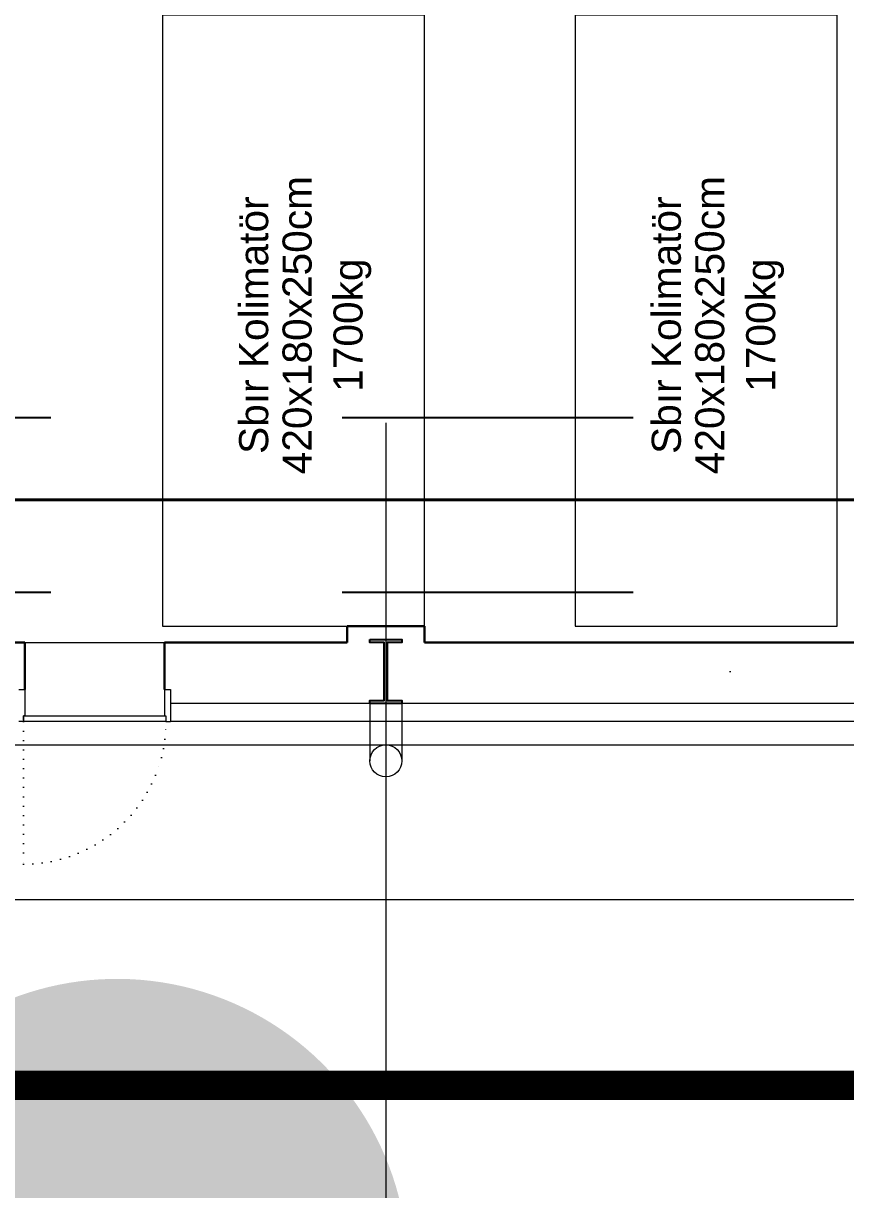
# Model space of a CAD drawing. Header units: centimetres. Extents: x 394264 to 551709, y 50011 to 59011.
# Drawn here: x 507209 to 507773, y 51963 to 52765 of the extents above; entities that cross this region are included whole.
import ezdxf
from ezdxf.enums import TextEntityAlignment as Align

# ---------------------------------------------------------------- set-up
doc = ezdxf.new("R2010")
doc.units = ezdxf.units.CM
for name, pattern in [('DASHDOT', [25.4, 12.7, -6.35, 0, -6.35]), ('DASHED', [4, 2, -2]), ('DOT', [6.35, 0, -6.35])]:
    doc.linetypes.add(name, pattern=pattern)
doc.layers.get('0').update_dxf_attribs({"lineweight": 9})
doc.layers.add('-MH_Ad', color=1, linetype='Continuous', lineweight=9, true_color=0xff0000)
for name, color, linetype, lineweight in [('0-KRCN-MİMARİ-220526', 8, 'Continuous', 9), ('0-MEK-YNG-BORU', 1, 'boruYLINE', 40), ('A_Aks', 30, 'DASHDOT', 9), ('A_Arka', 8, 'Continuous', 9), ('A_celik', 1, 'Continuous', 25), ('A_Duvar-alçiplak', 3, 'Continuous', 30), ('A_Kaplama', 191, 'Continuous', 20), ('A_Tretuar', 33, 'Continuous', 9), ('MH_Alan', 51, 'Continuous', 9), ('TF_Cihaz', 20, 'Continuous', 13), ('TF_Mobilya', 142, 'Continuous', 9)]:
    doc.layers.add(name, color=color, linetype=linetype, lineweight=lineweight)
doc.layers.add('_statik', color=2, linetype='Continuous')
doc.layers.add('TF_Cihaz_yazı', color=5, linetype='Continuous')
doc.styles.add('CAP', font='ARIALNB.TTF')
doc.styles.add('MP_KAPI_POZ', font='arial.ttf')
doc.linetypes.add('boruYLINE', pattern='A,50,-0.8,["Y",CAP,S=7,R=0,X=0,Y=-3],-7', length=57.8)

# ---------------------------------------------------------------- blocks, each defined once
blk = doc.blocks.new('a_aks')
at = {"layer": 'A_Aks', "color": 8, "ltscale": 200}
for p, q in [((2830.000000000058, 5308.0450796808), (2830.000000000058, -831.106563904963)), ((-743.4404411809519, 57), (12633.63299022632, 57))]:
    blk.add_line(p, q, dxfattribs=at)
blk = doc.blocks.new('mimari_yeni_durum')
at = {"transparency": 33554559}
h = blk.add_hatch(color=8, dxfattribs=at)
h.dxf.hatch_style = 1
h.set_gradient(color1=(128, 128, 128), color2=(214, 214, 214), name='INVSPHERICAL')
h.paths.add_polyline_path([(2845.35389263503, -354.332602068549, 0.6536562340632572), (2509.764156464196, -207.3107552391593, 0.1717631838084543), (2465.226715707744, -333.133617523592, 0.653656234063257), (2800.816451878578, -480.1554643529817, 0.1717631838084543)])
h.paths.add_polyline_path([(2625.35389263503, -354.332602068549, -1), (2665.35389263503, -354.332602068549, -1)], flags=16)
at = {"color": 8}
for p, q in [((2578.000000000116, 44.50000002607703), (2582.000000000116, 44.50000002607703)), ((2582.000000000116, 44.50000002607703), (2582.000000000058, 26.50000002532033)), ((2677.999999999942, 44.50000002607703), (2678.000000000058, 26.50000002601882)), ((2677.999999999942, 44.50000002607703), (2681.999999999942, 44.50000002607703)), ((2681.999999999884, 44.50000002607703), (2681.999999999825, 22.50000002601882)), ((2581.000000000175, 23.50000002532033), (2581.000000000175, 26.50000002532033)), ((2581.000000000175, 26.50000002532033), (2679.000000000058, 26.50000002601882)), ((2582.000000000175, 26.50000002532033), (2581.000000000175, 26.50000002532033)), ((2581.000000000175, 26.50000002532033), (2581.000000000175, 23.50000002532033)), ((2678.000000000058, 26.50000002601882), (2679.000000000058, 26.50000002601882)), ((2679.000000000058, 26.50000002601882), (2679.000000000058, 23.50000002601882)), ((2679.000000000058, 26.50000002601882), (2679, 22.50000002601882)), ((2581.000000000116, 22.50000002532033), (2578, 22.50000002532033)), ((2581.000000000175, 23.50000002532033), (2581.000000000233, 22.50000002532033)), ((2679, 22.50000002601882), (2581.000000000233, 22.50000002532033)), ((2679, 22.50000002601882), (2682, 22.50000002601882))]:
    blk.add_line(p, q, dxfattribs=at)
at = {"color": 8, "linetype": 'DOT'}
blk.add_line((2581.000000000233, 22.50000002532033), (2581.000000000233, -75.49999997444684), dxfattribs=at)
blk.add_arc((2581.000000000233, 22.50000002532033), 97.99999999976717, 270, 0, dxfattribs=at)
at = {"layer": 'A_Arka', "color": 8}
for p, q in [((2819.000000000058, 35), (2819.000000000058, -4.5)), ((2841.000000000058, 35), (2841.000000000058, -4.5)), ((1630.000000000058, 6.5), (7028.000000000058, 6.5))]:
    blk.add_line(p, q, dxfattribs=at)
blk.add_circle((2830.000000000058, -4.5), 11, dxfattribs=at)
at = {"layer": 'A_celik', "color": 8}
blk.add_lwpolyline([(2819.000000000058, 79), (2841.000000000058, 79), (2841.000000000058, 77), (2831.000000000058, 77), (2831.000000000058, 37), (2841.000000000058, 37), (2841.000000000058, 35), (2819.000000000058, 35), (2819.000000000058, 37), (2829.000000000058, 37), (2829.000000000058, 77), (2819.000000000058, 77), (2819.000000000058, 79)], dxfattribs=at)
at = {"layer": 'A_Duvar-alçiplak', "color": 8}
for p, q in [((2803.5, 87.99999999982538), (2856.500000000233, 87.99999999982538)), ((2803.5, 87.99999999982538), (2803.499999999884, 77.00000000011642)), ((2856.500000000233, 87.99999999982538), (2856.500000000291, 77)), ((2456.500000000233, 76.99999999994179), (2581.999999999942, 77.00000000005821)), ((2581.999999999942, 77.00000000011642), (2581.999999999942, 44.50000002613524)), ((2677.999999999942, 77.00000000005821), (2803.499999999884, 77.00000000011642)), ((2677.999999999942, 77.00000000011642), (2677.999999999942, 44.50000002607703)), ((2856.500000000291, 77.00000000005821), (3203.499999999884, 77.00000000011642))]:
    blk.add_line(p, q, dxfattribs=at)
at = {"layer": 'A_Kaplama', "color": 8}
for p, q in [((3641.000000000058, 34.99999999994179), (2681.999999999884, 34.99999999988358)), ((3641.023782974167, 22.50000000017462), (2681.999999999767, 22.50000000046566))]:
    blk.add_line(p, q, dxfattribs=at)
at = {"layer": 'A_Tretuar', "color": 8}
blk.add_line((12576.99999999994, -100.0000000008731), (1569.999999999942, -100), dxfattribs=at)
at = {"layer": 'A_Aks', "color": 8}
blk.add_blockref('a_aks', (0, 0), dxfattribs=at)
blk = doc.blocks.new('görüş_sis_üretim_alanı')
at = {"layer": 'TF_Cihaz', "color": 8}
for points in [[(1226.500000000175, 450.999999999826), (1046.500000000174, 450.9999999998259), (1046.500000000174, 30.99999999982534), (1226.500000000175, 30.99999999982538)], [(1510.000000000175, 450.9999999998258), (1330.000000000174, 450.9999999998257), (1330.000000000174, 30.99999999982534), (1510.000000000175, 30.99999999982538)]]:
    blk.add_lwpolyline(points, close=True, dxfattribs=at)
at = {"layer": 'TF_Cihaz_yazı', "color": 8, "style": 'MP_KAPI_POZ'}
for s, height, p in [('420x180x250cm', 20.00000000000003, (1139.052025949233, 238.0138278271191)), ('420x180x250cm', 20.00000000000002, (1422.552025949233, 238.0138278271189)), ('Sbır Kolimatör', 20.00000000000003, (1109.207551187952, 238.0138278271191)), ('Sbır Kolimatör', 20.00000000000002, (1392.707551187952, 238.0138278271189)), ('1700kg', 20.00000000000003, (1174.052025949233, 238.0138278271191)), ('1700kg', 20.00000000000002, (1457.552025949233, 238.013827827119))]:
    blk.add_text(s, height=height, rotation=90, dxfattribs=at).set_placement(p, align=Align.MIDDLE_CENTER)
blk = doc.blocks.new('A$C17b1b0ad')
at = {"layer": 'MH_Alan', "color": 8}
blk.add_lwpolyline([(1701.999999999942, 1271.500000000058), (1701.999999999884, 949.9999999991851), (2251.000000000233, 950.0000000008149), (2251.000000000233, 77.00000000011642), (2403.499999999884, 76.99999999837019), (2403.499999999884, 87.99999999982538), (2456.500000000175, 87.99999999982538), (2456.500000000233, 76.99999999994179), (2803.499999999884, 77.00000000011642), (2803.5, 88.00000000040745), (2856.500000000233, 88.0000000007567), (2856.500000000291, 76.99999999825377), (3203.499999999825, 76.99999999458669), (3203.5, 87.99999999982538), (3256.500000000233, 87.99999999982538), (3256.500000000233, 77.00000000011642), (3603.499999999942, 76.99999999825377), (3603.499999999942, 87.99999999982538), (3656.500000000233, 88.00000000040745), (3656.500000000233, 77.00000000011642), (3656.500000000233, 77.00000000011642), (3656.500000000233, 88.00000000011642), (3656.500000000233, 88.00000000011642), (3656.500000000291, 1645.5)], dxfattribs=at)
blk = doc.blocks.new('statik_temel_kalıp')
at = {"layer": '_statik', "color": 4, "linetype": 'DASHED', "ltscale": 100}
for p, q in [((-10929.99787493155, -4625.5), (-209.9999999998254, -4625.5)), ((-10929.99787493155, -4745.5), (-59.99999999970896, -4745.5))]:
    blk.add_line(p, q, dxfattribs=at)
blk = doc.blocks.new('A$C9e52caec')
at = {"color": 1, "linetype": 'DASHDOT', "ltscale": 250, "true_color": 0xe60000, "const_width": 20}
blk.add_lwpolyline([(50.00000000005821, 2495), (930, 2494.999999999069), (930, 1707), (1765.000000000116, 1706.999999999884), (1764.999999999942, 4249), (1549.999999999942, 4249), (1549.999999999942, 5141.500000000058), (8706.97543704143, 5141.499999999709), (8706.975437041372, 2644), (12614.49999999534, 2643.999999999767), (12614.49999999546, -227.4999999998836), (-33, -227.4999999996508), (-32.99999999982538, 2495.000000000175)], close=True, dxfattribs=at)
at = {"layer": '-MH_Ad', "color": 8}
blk.add_blockref('A$C17b1b0ad', (0, 0), dxfattribs=at)
at = {"color": 8}
blk.add_blockref('mimari_yeni_durum', (0, 0), dxfattribs=at)
at = {"layer": '_statik'}
blk.add_blockref('statik_temel_kalıp', (12529.99999999994, 4857.000000000116), dxfattribs=at)
at = {"layer": 'TF_Mobilya', "color": 8}
blk.add_blockref('görüş_sis_üretim_alanı', (1630.000000000058, 57), dxfattribs=at)

msp = doc.modelspace()

# ---------------------------------------------------------------- block references
at = {"layer": '0-KRCN-MİMARİ-220526', "rotation": 359.999999999997}
msp.add_blockref('A$C9e52caec', (504627.5064516328, 52262.36764499504, 73.99902343749999), dxfattribs=at)

# ---------------------------------------------------------------- next in the draw order: linework, layer by layer
at = {"layer": '0-MEK-YNG-BORU', "ltscale": 2}
msp.add_line((506108.0338112784, 52437.39580500876), (517049.5123045578, 52437.39580503942), dxfattribs=at)

doc.saveas('drawing.dxf')
